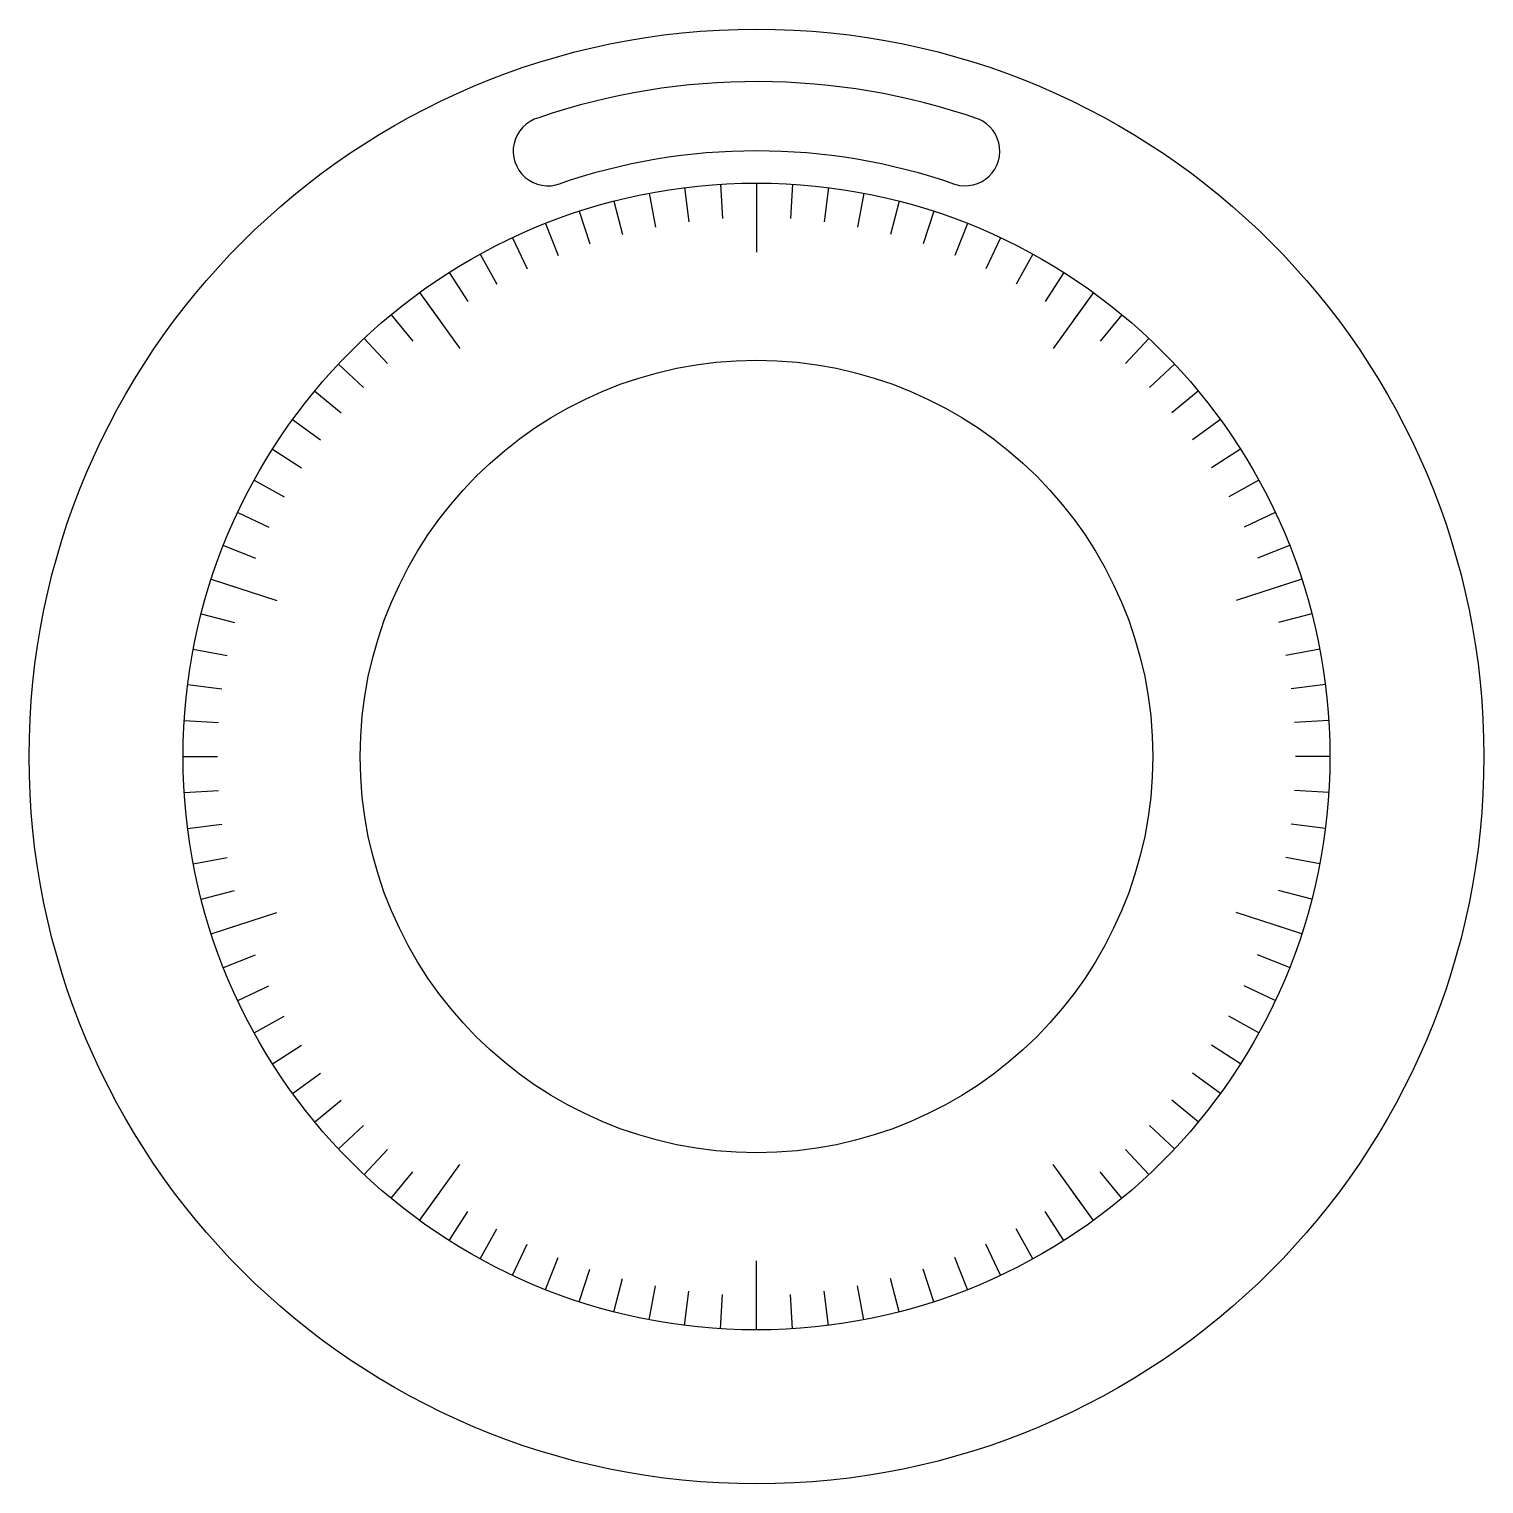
# Model space of a CAD drawing. Header units: inches. Extents: x -0.437 to 0.437, y -0.437 to 0.437.
import ezdxf

# ---------------------------------------------------------------- set-up
doc = ezdxf.new("R2010")
doc.units = ezdxf.units.IN
doc.header["$MEASUREMENT"] = 0
doc.layers.add('Default', color=7, linetype='Continuous')

msp = doc.modelspace()

# ---------------------------------------------------------------- linework, layer by layer
at = {"layer": 'Default'}
for p, q in [((-0.04322, 0.34213), (-0.04062, 0.32158)), ((-0.02165, 0.34417), (-0.02035, 0.32349)), ((0, 0.34485), (0, 0.30341)), ((0, 0.34485), (0, 0.32413)), ((0.02165, 0.34417), (0.02035, 0.32349)), ((0.04322, 0.34213), (0.04062, 0.32158)), ((-0.08576, 0.33402), (-0.08061, 0.31395)), ((-0.06462, 0.33875), (-0.06074, 0.31839)), ((0.06462, 0.33875), (0.06074, 0.31839)), ((0.08576, 0.33402), (0.08061, 0.31395)), ((-0.10657, 0.32798), (-0.10016, 0.30827)), ((0.10657, 0.32798), (0.10016, 0.30827)), ((-0.12695, 0.32064), (-0.11932, 0.30137)), ((0.12695, 0.32064), (0.11932, 0.30137)), ((-0.14683, 0.31203), (-0.13801, 0.29328)), ((0.14683, 0.31203), (0.13801, 0.29328)), ((-0.16613, 0.3022), (-0.15615, 0.28404)), ((0.16613, 0.3022), (0.15615, 0.28404)), ((-0.18478, 0.29117), (-0.17368, 0.27367)), ((0.18478, 0.29117), (0.17368, 0.27367)), ((-0.2027, 0.27899), (-0.17834, 0.24547)), ((-0.2027, 0.27899), (-0.19052, 0.26223)), ((0.2027, 0.27899), (0.17834, 0.24547)), ((0.2027, 0.27899), (0.19052, 0.26223)), ((-0.21982, 0.26571), (-0.20661, 0.24975)), ((0.21982, 0.26571), (0.20661, 0.24975)), ((-0.23607, 0.25139), (-0.22188, 0.23628)), ((0.23607, 0.25139), (0.22188, 0.23628)), ((-0.25139, 0.23607), (-0.23628, 0.22188)), ((0.25139, 0.23607), (0.23628, 0.22188)), ((-0.26571, 0.21982), (-0.24975, 0.20661)), ((0.26571, 0.21982), (0.24975, 0.20661)), ((-0.27899, 0.2027), (-0.26223, 0.19052)), ((0.27899, 0.2027), (0.26223, 0.19052)), ((-0.29117, 0.18478), (-0.27367, 0.17368)), ((0.29117, 0.18478), (0.27367, 0.17368)), ((-0.3022, 0.16613), (-0.28404, 0.15615)), ((0.3022, 0.16613), (0.28404, 0.15615)), ((-0.31203, 0.14683), (-0.29328, 0.13801)), ((0.31203, 0.14683), (0.29328, 0.13801)), ((-0.32064, 0.12695), (-0.30137, 0.11932)), ((0.32064, 0.12695), (0.30137, 0.11932)), ((-0.32798, 0.10657), (-0.28856, 0.09376)), ((-0.32798, 0.10657), (-0.30827, 0.10016)), ((0.32798, 0.10657), (0.28856, 0.09376)), ((0.32798, 0.10657), (0.30827, 0.10016)), ((-0.33402, 0.08576), (-0.31395, 0.08061)), ((0.33402, 0.08576), (0.31395, 0.08061)), ((-0.33875, 0.06462), (-0.31839, 0.06074)), ((0.33875, 0.06462), (0.31839, 0.06074)), ((-0.34213, 0.04322), (-0.32158, 0.04062)), ((0.34213, 0.04322), (0.32158, 0.04062)), ((-0.34417, 0.02165), (-0.32349, 0.02035)), ((0.34417, 0.02165), (0.32349, 0.02035)), ((-0.34485, 0), (-0.32413, 0)), ((0.34485, 0), (0.32413, 0)), ((-0.34417, -0.02165), (-0.32349, -0.02035)), ((0.34417, -0.02165), (0.32349, -0.02035)), ((-0.34213, -0.04322), (-0.32158, -0.04062)), ((0.34213, -0.04322), (0.32158, -0.04062)), ((-0.33875, -0.06462), (-0.31839, -0.06074)), ((0.33875, -0.06462), (0.31839, -0.06074)), ((-0.33402, -0.08576), (-0.31395, -0.08061)), ((0.33402, -0.08576), (0.31395, -0.08061)), ((-0.32798, -0.10657), (-0.28856, -0.09376)), ((0.32798, -0.10657), (0.28856, -0.09376)), ((-0.32798, -0.10657), (-0.30827, -0.10016)), ((0.32798, -0.10657), (0.30827, -0.10016)), ((-0.32064, -0.12695), (-0.30137, -0.11932)), ((0.32064, -0.12695), (0.30137, -0.11932)), ((-0.31203, -0.14683), (-0.29328, -0.13801)), ((0.31203, -0.14683), (0.29328, -0.13801)), ((-0.3022, -0.16613), (-0.28404, -0.15615)), ((0.3022, -0.16613), (0.28404, -0.15615)), ((-0.29117, -0.18478), (-0.27367, -0.17368)), ((0.29117, -0.18478), (0.27367, -0.17368)), ((-0.27899, -0.2027), (-0.26223, -0.19052)), ((0.27899, -0.2027), (0.26223, -0.19052)), ((-0.26571, -0.21982), (-0.24975, -0.20661)), ((0.26571, -0.21982), (0.24975, -0.20661)), ((-0.25139, -0.23607), (-0.23628, -0.22188)), ((0.25139, -0.23607), (0.23628, -0.22188)), ((-0.23607, -0.25139), (-0.22188, -0.23628)), ((0.23607, -0.25139), (0.22188, -0.23628)), ((-0.21982, -0.26571), (-0.20661, -0.24975)), ((-0.2027, -0.27899), (-0.17834, -0.24547)), ((0.2027, -0.27899), (0.17834, -0.24547)), ((0.21982, -0.26571), (0.20661, -0.24975)), ((-0.2027, -0.27899), (-0.19052, -0.26223)), ((0.2027, -0.27899), (0.19052, -0.26223)), ((-0.18478, -0.29117), (-0.17368, -0.27367)), ((0.18478, -0.29117), (0.17368, -0.27367)), ((-0.16613, -0.3022), (-0.15615, -0.28404)), ((0.16613, -0.3022), (0.15615, -0.28404)), ((-0.14683, -0.31203), (-0.13801, -0.29328)), ((0.14683, -0.31203), (0.13801, -0.29328)), ((-0.12695, -0.32064), (-0.11932, -0.30137)), ((0, -0.34485), (0, -0.30341)), ((0.12695, -0.32064), (0.11932, -0.30137)), ((-0.10657, -0.32798), (-0.10016, -0.30827)), ((-0.08576, -0.33402), (-0.08061, -0.31395)), ((0.08576, -0.33402), (0.08061, -0.31395)), ((0.10657, -0.32798), (0.10016, -0.30827)), ((-0.06462, -0.33875), (-0.06074, -0.31839)), ((-0.04322, -0.34213), (-0.04062, -0.32158)), ((-0.02165, -0.34417), (-0.02035, -0.32349)), ((0.02165, -0.34417), (0.02035, -0.32349)), ((0.04322, -0.34213), (0.04062, -0.32158)), ((0.06462, -0.33875), (0.06074, -0.31839)), ((0, -0.34485), (0, -0.32413))]:
    msp.add_line(p, q, dxfattribs=at)
for radius in [0.4375, 0.34485, 0.23831]:
    msp.add_circle((0, 0), radius, dxfattribs=at)
for centre, radius, start, end in [((0, 0), 0.40594, 70.80003, 108.82516), ((-0.12546, 0.3641), 0.02087, 105.3652, 291.10733), ((0.12546, 0.3641), 0.02087, 253.08221, 74.6348), ((0, 0), 0.36425, 70.86743, 109.13257)]:
    msp.add_arc(centre, radius, start, end, dxfattribs=at)

doc.saveas('drawing.dxf')
